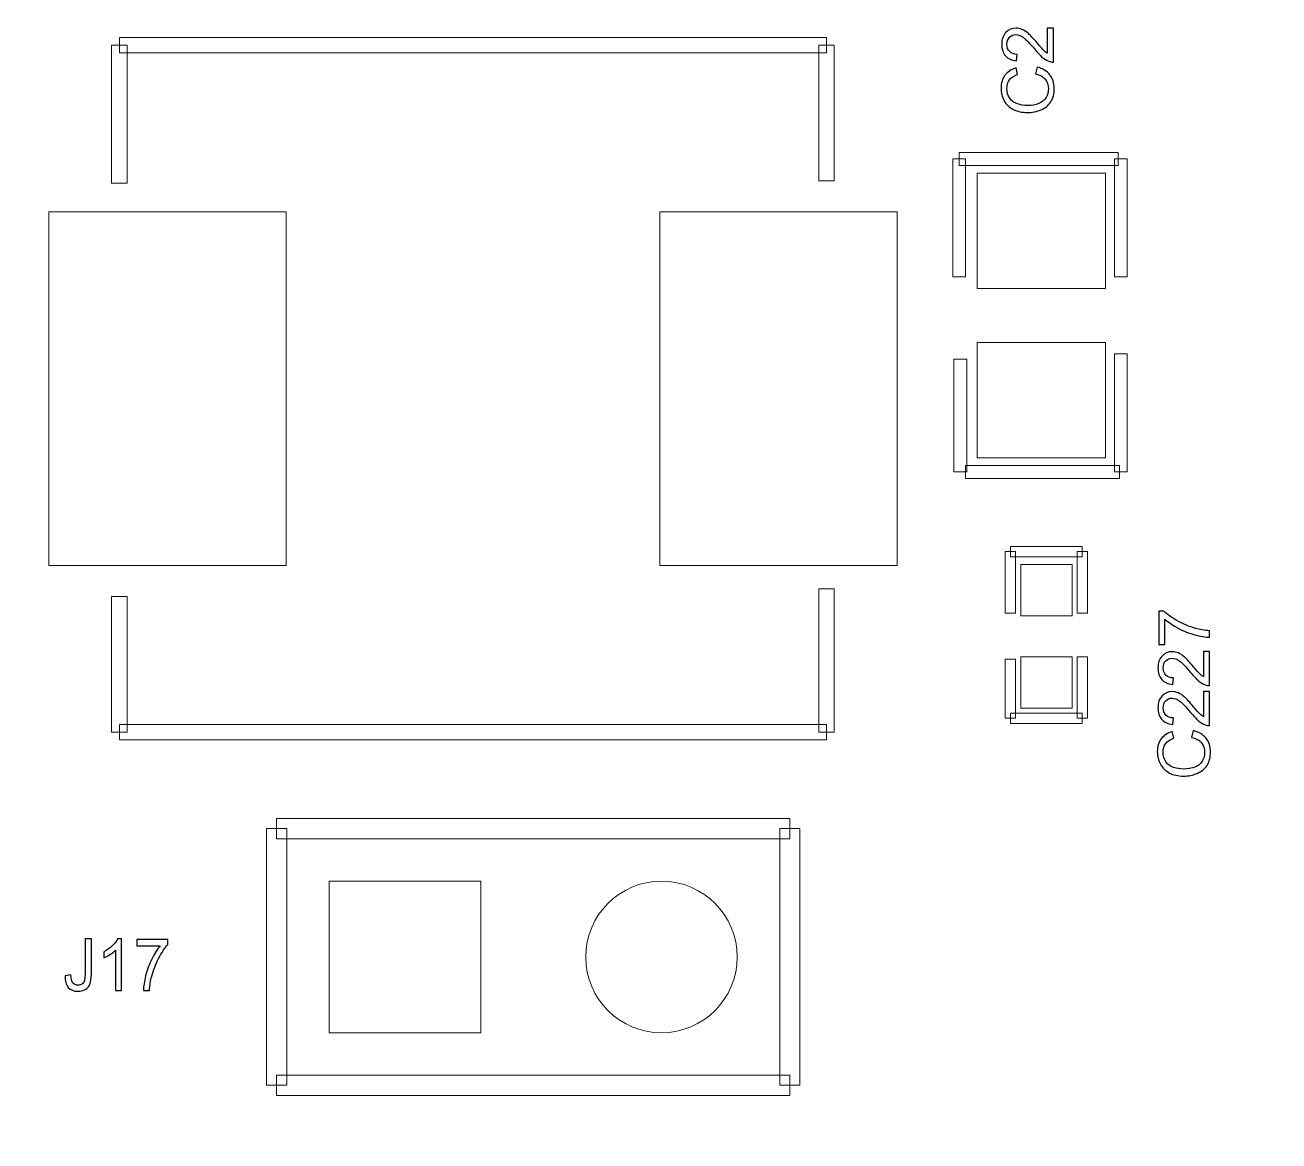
# Model space of a CAD drawing. Header units: millimetres. Extents: x -86 to 67, y -55 to 52.
# Drawn here: x -40.34 to -27.93, y -12.2 to -1.15 of the extents above; entities that cross this region are included whole.
import ezdxf

# ---------------------------------------------------------------- set-up
doc = ezdxf.new("R2010")
doc.units = ezdxf.units.MM
doc.header["$MEASUREMENT"] = 0
for name, color, linetype in [('BG_OUTLINE', 7, 'Continuous'), ('PG_SILKSCREEN_TOP', 7, 'Continuous'), ('PIN_TOP', 7, 'Continuous'), ('RD_SILKSCREEN_TOP', 7, 'Continuous')]:
    doc.layers.add(name, color=color, linetype=linetype)

msp = doc.modelspace()

# ---------------------------------------------------------------- linework, layer by layer
at = {"layer": 'BG_OUTLINE', "color": 3, "lineweight": 9}
msp.add_open_spline([(-60.0926, 34.7331), (-60.0926, 34.7331), (63.7724, 34.7331), (63.7724, 34.7331), (63.7724, 34.7331), (64.585, 34.7336), (65.3646, 34.4113), (65.9396, 33.837), (65.9396, 33.837), (66.5146, 33.2627), (66.8379, 32.4797), (66.8384, 31.667), (66.8384, 31.667), (66.8384, 31.667), (66.8412, -52.28), (66.8412, -52.28), (66.8412, -52.28), (66.8412, -52.28), (66.8384, -52.1933), (66.8384, -52.1933), (66.8384, -52.1933), (66.8389, -53.006), (66.5166, -53.7856), (65.9424, -54.3606), (65.9424, -54.3606), (65.3681, -54.9356), (64.585, -55.2589), (63.7724, -55.2594), (63.7724, -55.2594), (63.7724, -55.2594), (-60.1869, -55.2594), (-60.1869, -55.2594), (-60.1869, -55.2594), (-60.1869, -55.2594), (-60.0853, -55.2518), (-60.0853, -55.2518), (-60.0853, -55.2518), (-60.8979, -55.2523), (-61.6775, -54.9299), (-62.2525, -54.3557), (-62.2525, -54.3557), (-62.8275, -53.7814), (-63.1508, -52.9984), (-63.1513, -52.1857), (-63.1513, -52.1857), (-63.1513, -52.1857), (-63.1587, 31.667), (-63.1587, 31.667), (-63.1587, 31.667), (-63.1592, 32.4797), (-62.8369, 33.2593), (-62.2626, 33.8343), (-62.2626, 33.8343), (-61.6883, 34.4093), (-60.9053, 34.7326), (-60.0926, 34.7331)], degree=3, knots=[0, 0, 0, 0, 0.0714286, 0.0714286, 0.0714286, 0.0714286, 0.1428571, 0.1428571, 0.1428571, 0.1428571, 0.2142857, 0.2142857, 0.2142857, 0.2142857, 0.2857143, 0.2857143, 0.2857143, 0.2857143, 0.3571429, 0.3571429, 0.3571429, 0.3571429, 0.4285714, 0.4285714, 0.4285714, 0.4285714, 0.5, 0.5, 0.5, 0.5, 0.5714286, 0.5714286, 0.5714286, 0.5714286, 0.6428571, 0.6428571, 0.6428571, 0.6428571, 0.7142857, 0.7142857, 0.7142857, 0.7142857, 0.7857143, 0.7857143, 0.7857143, 0.7857143, 0.8571429, 0.8571429, 0.8571429, 0.8571429, 0.9285714, 0.9285714, 0.9285714, 0.9285714, 1, 1, 1, 1], dxfattribs=at)
at = {"layer": 'PG_SILKSCREEN_TOP', "color": 6, "lineweight": 9}
for points in [[(-39.3309, -2.7169), (-39.3309, -2.7169), (-39.4833, -2.7169), (-39.4833, -2.7169), (-39.4833, -2.7169), (-39.4833, -2.7169), (-39.4833, -1.3489), (-39.4833, -1.3489), (-39.4833, -1.3489), (-39.4833, -1.3489), (-39.3309, -1.3489), (-39.3309, -1.3489), (-39.3309, -1.3489), (-39.3309, -1.3489), (-39.3309, -2.7169), (-39.3309, -2.7169)], [(-39.4071, -1.4251), (-39.4071, -1.4251), (-39.4071, -1.2727), (-39.4071, -1.2727), (-39.4071, -1.2727), (-39.4071, -1.2727), (-32.4069, -1.2727), (-32.4069, -1.2727), (-32.4069, -1.2727), (-32.4069, -1.2727), (-32.4069, -1.4251), (-32.4069, -1.4251), (-32.4069, -1.4251), (-32.4069, -1.4251), (-39.4071, -1.4251), (-39.4071, -1.4251)], [(-32.4831, -1.3489), (-32.4831, -1.3489), (-32.3307, -1.3489), (-32.3307, -1.3489), (-32.3307, -1.3489), (-32.3307, -1.3489), (-32.3307, -2.6915), (-32.3307, -2.6915), (-32.3307, -2.6915), (-32.3307, -2.6915), (-32.4831, -2.6915), (-32.4831, -2.6915), (-32.4831, -2.6915), (-32.4831, -2.6915), (-32.4831, -1.3489), (-32.4831, -1.3489)], [(-31.0302, -3.644), (-31.0302, -3.644), (-31.1572, -3.644), (-31.1572, -3.644), (-31.1572, -3.644), (-31.1572, -3.644), (-31.1572, -2.4756), (-31.1572, -2.4756), (-31.1572, -2.4756), (-31.1572, -2.4756), (-31.0302, -2.4756), (-31.0302, -2.4756), (-31.0302, -2.4756), (-31.0302, -2.4756), (-31.0302, -3.644), (-31.0302, -3.644)], [(-31.0937, -2.5391), (-31.0937, -2.5391), (-31.0937, -2.4121), (-31.0937, -2.4121), (-31.0937, -2.4121), (-31.0937, -2.4121), (-29.5189, -2.4121), (-29.5189, -2.4121), (-29.5189, -2.4121), (-29.5189, -2.4121), (-29.5189, -2.5391), (-29.5189, -2.5391), (-29.5189, -2.5391), (-29.5189, -2.5391), (-31.0937, -2.5391), (-31.0937, -2.5391)], [(-29.557, -2.4756), (-29.557, -2.4756), (-29.43, -2.4756), (-29.43, -2.4756), (-29.43, -2.4756), (-29.43, -2.4756), (-29.43, -3.644), (-29.43, -3.644), (-29.43, -3.644), (-29.43, -3.644), (-29.557, -3.644), (-29.557, -3.644), (-29.557, -3.644), (-29.557, -3.644), (-29.557, -2.4756), (-29.557, -2.4756)], [(-31.1445, -4.4568), (-31.1445, -4.4568), (-31.0175, -4.4568), (-31.0175, -4.4568), (-31.0175, -4.4568), (-31.0175, -4.4568), (-31.0175, -5.5744), (-31.0175, -5.5744), (-31.0175, -5.5744), (-31.0175, -5.5744), (-31.1445, -5.5744), (-31.1445, -5.5744), (-31.1445, -5.5744), (-31.1445, -5.5744), (-31.1445, -4.4568), (-31.1445, -4.4568)], [(-29.43, -5.5744), (-29.43, -5.5744), (-29.557, -5.5744), (-29.557, -5.5744), (-29.557, -5.5744), (-29.557, -5.5744), (-29.557, -4.406), (-29.557, -4.406), (-29.557, -4.406), (-29.557, -4.406), (-29.43, -4.406), (-29.43, -4.406), (-29.43, -4.406), (-29.43, -4.406), (-29.43, -5.5744), (-29.43, -5.5744)], [(-31.0302, -5.6379), (-31.0302, -5.6379), (-31.0302, -5.5109), (-31.0302, -5.5109), (-31.0302, -5.5109), (-31.0302, -5.5109), (-29.5062, -5.5109), (-29.5062, -5.5109), (-29.5062, -5.5109), (-29.5062, -5.5109), (-29.5062, -5.6379), (-29.5062, -5.6379), (-29.5062, -5.6379), (-29.5062, -5.6379), (-31.0302, -5.6379), (-31.0302, -5.6379)], [(-29.8745, -6.311), (-29.8745, -6.311), (-29.8745, -6.4126), (-29.8745, -6.4126), (-29.8745, -6.4126), (-29.8745, -6.4126), (-30.5857, -6.4126), (-30.5857, -6.4126), (-30.5857, -6.4126), (-30.5857, -6.4126), (-30.5857, -6.311), (-30.5857, -6.311), (-30.5857, -6.311), (-30.5857, -6.311), (-29.8745, -6.311), (-29.8745, -6.311)], [(-30.6365, -6.3618), (-30.6365, -6.3618), (-30.5349, -6.3618), (-30.5349, -6.3618), (-30.5349, -6.3618), (-30.5349, -6.3618), (-30.5349, -6.9714), (-30.5349, -6.9714), (-30.5349, -6.9714), (-30.5349, -6.9714), (-30.6365, -6.9714), (-30.6365, -6.9714), (-30.6365, -6.9714), (-30.6365, -6.9714), (-30.6365, -6.3618), (-30.6365, -6.3618)], [(-29.9253, -6.3618), (-29.9253, -6.3618), (-29.8237, -6.3618), (-29.8237, -6.3618), (-29.8237, -6.3618), (-29.8237, -6.3618), (-29.8237, -6.9714), (-29.8237, -6.9714), (-29.8237, -6.9714), (-29.8237, -6.9714), (-29.9253, -6.9714), (-29.9253, -6.9714), (-29.9253, -6.9714), (-29.9253, -6.9714), (-29.9253, -6.3618), (-29.9253, -6.3618)], [(-39.3309, -8.149), (-39.3309, -8.149), (-39.4833, -8.149), (-39.4833, -8.149), (-39.4833, -8.149), (-39.4833, -8.149), (-39.4833, -6.8063), (-39.4833, -6.8063), (-39.4833, -6.8063), (-39.4833, -6.8063), (-39.3309, -6.8063), (-39.3309, -6.8063), (-39.3309, -6.8063), (-39.3309, -6.8063), (-39.3309, -8.149), (-39.3309, -8.149)], [(-32.4831, -6.7301), (-32.4831, -6.7301), (-32.3307, -6.7301), (-32.3307, -6.7301), (-32.3307, -6.7301), (-32.3307, -6.7301), (-32.3307, -8.149), (-32.3307, -8.149), (-32.3307, -8.149), (-32.3307, -8.149), (-32.4831, -8.149), (-32.4831, -8.149), (-32.4831, -8.149), (-32.4831, -8.149), (-32.4831, -6.7301), (-32.4831, -6.7301)], [(-30.5349, -8.0128), (-30.5349, -8.0128), (-30.6365, -8.0128), (-30.6365, -8.0128), (-30.6365, -8.0128), (-30.6365, -8.0128), (-30.6365, -7.4286), (-30.6365, -7.4286), (-30.6365, -7.4286), (-30.6365, -7.4286), (-30.5349, -7.4286), (-30.5349, -7.4286), (-30.5349, -7.4286), (-30.5349, -7.4286), (-30.5349, -8.0128), (-30.5349, -8.0128)], [(-29.9253, -7.4032), (-29.9253, -7.4032), (-29.8237, -7.4032), (-29.8237, -7.4032), (-29.8237, -7.4032), (-29.8237, -7.4032), (-29.8237, -8.0128), (-29.8237, -8.0128), (-29.8237, -8.0128), (-29.8237, -8.0128), (-29.9253, -8.0128), (-29.9253, -8.0128), (-29.9253, -8.0128), (-29.9253, -8.0128), (-29.9253, -7.4032), (-29.9253, -7.4032)], [(-29.8745, -7.962), (-29.8745, -7.962), (-29.8745, -8.0636), (-29.8745, -8.0636), (-29.8745, -8.0636), (-29.8745, -8.0636), (-30.5857, -8.0636), (-30.5857, -8.0636), (-30.5857, -8.0636), (-30.5857, -8.0636), (-30.5857, -7.962), (-30.5857, -7.962), (-30.5857, -7.962), (-30.5857, -7.962), (-29.8745, -7.962), (-29.8745, -7.962)], [(-32.4069, -8.0728), (-32.4069, -8.0728), (-32.4069, -8.2252), (-32.4069, -8.2252), (-32.4069, -8.2252), (-32.4069, -8.2252), (-39.4071, -8.2252), (-39.4071, -8.2252), (-39.4071, -8.2252), (-39.4071, -8.2252), (-39.4071, -8.0728), (-39.4071, -8.0728), (-39.4071, -8.0728), (-39.4071, -8.0728), (-32.4069, -8.0728), (-32.4069, -8.0728)], [(-37.8501, -9.205), (-37.8501, -9.205), (-37.8501, -9.0051), (-37.8501, -9.0051), (-37.8501, -9.0051), (-37.8501, -9.0051), (-32.7701, -9.0051), (-32.7701, -9.0051), (-32.7701, -9.0051), (-32.7701, -9.0051), (-32.7701, -9.205), (-32.7701, -9.205), (-32.7701, -9.205), (-32.7701, -9.205), (-37.8501, -9.205), (-37.8501, -9.205)], [(-37.7502, -11.645), (-37.7502, -11.645), (-37.9501, -11.645), (-37.9501, -11.645), (-37.9501, -11.645), (-37.9501, -11.645), (-37.9501, -9.105), (-37.9501, -9.105), (-37.9501, -9.105), (-37.9501, -9.105), (-37.7502, -9.105), (-37.7502, -9.105), (-37.7502, -9.105), (-37.7502, -9.105), (-37.7502, -11.645), (-37.7502, -11.645)], [(-32.8701, -9.105), (-32.8701, -9.105), (-32.6702, -9.105), (-32.6702, -9.105), (-32.6702, -9.105), (-32.6702, -9.105), (-32.6702, -11.645), (-32.6702, -11.645), (-32.6702, -11.645), (-32.6702, -11.645), (-32.8701, -11.645), (-32.8701, -11.645), (-32.8701, -11.645), (-32.8701, -11.645), (-32.8701, -9.105), (-32.8701, -9.105)], [(-32.7701, -11.5451), (-32.7701, -11.5451), (-32.7701, -11.745), (-32.7701, -11.745), (-32.7701, -11.745), (-32.7701, -11.745), (-37.8501, -11.745), (-37.8501, -11.745), (-37.8501, -11.745), (-37.8501, -11.745), (-37.8501, -11.5451), (-37.8501, -11.5451), (-37.8501, -11.5451), (-37.8501, -11.5451), (-32.7701, -11.5451), (-32.7701, -11.5451)]]:
    msp.add_open_spline(points, degree=3, knots=[0, 0, 0, 0, 0.25, 0.25, 0.25, 0.25, 0.5, 0.5, 0.5, 0.5, 0.75, 0.75, 0.75, 0.75, 1, 1, 1, 1], dxfattribs=at)
at = {"layer": 'PIN_TOP', "lineweight": 9}
for points in [[(-29.6459, -3.7583), (-29.6459, -3.7583), (-30.9159, -3.7583), (-30.9159, -3.7583), (-30.9159, -3.7583), (-30.9159, -3.7583), (-30.9159, -2.6153), (-30.9159, -2.6153), (-30.9159, -2.6153), (-30.9159, -2.6153), (-29.6459, -2.6153), (-29.6459, -2.6153), (-29.6459, -2.6153), (-29.6459, -2.6153), (-29.6459, -3.7583), (-29.6459, -3.7583)], [(-40.1066, -6.499), (-40.1066, -6.499), (-40.1066, -2.9989), (-40.1066, -2.9989), (-40.1066, -2.9989), (-40.1066, -2.9989), (-37.7571, -2.9989), (-37.7571, -2.9989), (-37.7571, -2.9989), (-37.7571, -2.9989), (-37.7571, -6.499), (-37.7571, -6.499), (-37.7571, -6.499), (-37.7571, -6.499), (-40.1066, -6.499), (-40.1066, -6.499)], [(-34.0569, -6.499), (-34.0569, -6.499), (-34.0569, -2.9989), (-34.0569, -2.9989), (-34.0569, -2.9989), (-34.0569, -2.9989), (-31.7074, -2.9989), (-31.7074, -2.9989), (-31.7074, -2.9989), (-31.7074, -2.9989), (-31.7074, -6.499), (-31.7074, -6.499), (-31.7074, -6.499), (-31.7074, -6.499), (-34.0569, -6.499), (-34.0569, -6.499)], [(-29.6459, -5.4347), (-29.6459, -5.4347), (-30.9159, -5.4347), (-30.9159, -5.4347), (-30.9159, -5.4347), (-30.9159, -5.4347), (-30.9159, -4.2917), (-30.9159, -4.2917), (-30.9159, -4.2917), (-30.9159, -4.2917), (-29.6459, -4.2917), (-29.6459, -4.2917), (-29.6459, -4.2917), (-29.6459, -4.2917), (-29.6459, -5.4347), (-29.6459, -5.4347)], [(-30.4841, -6.4888), (-30.4841, -6.4888), (-29.9761, -6.4888), (-29.9761, -6.4888), (-29.9761, -6.4888), (-29.9761, -6.4888), (-29.9761, -6.9968), (-29.9761, -6.9968), (-29.9761, -6.9968), (-29.9761, -6.9968), (-30.4841, -6.9968), (-30.4841, -6.9968), (-30.4841, -6.9968), (-30.4841, -6.9968), (-30.4841, -6.4888), (-30.4841, -6.4888)], [(-30.4841, -7.4032), (-30.4841, -7.4032), (-29.9761, -7.4032), (-29.9761, -7.4032), (-29.9761, -7.4032), (-29.9761, -7.4032), (-29.9761, -7.9112), (-29.9761, -7.9112), (-29.9761, -7.9112), (-29.9761, -7.9112), (-30.4841, -7.9112), (-30.4841, -7.9112), (-30.4841, -7.9112), (-30.4841, -7.9112), (-30.4841, -7.4032), (-30.4841, -7.4032)], [(-37.3302, -11.1251), (-37.3302, -11.1251), (-37.3302, -9.625), (-37.3302, -9.625), (-37.3302, -9.625), (-37.3302, -9.625), (-35.8301, -9.625), (-35.8301, -9.625), (-35.8301, -9.625), (-35.8301, -9.625), (-35.8301, -11.1251), (-35.8301, -11.1251), (-35.8301, -11.1251), (-35.8301, -11.1251), (-37.3302, -11.1251), (-37.3302, -11.1251)], [(-33.2901, -10.375), (-33.2901, -9.9608), (-33.6259, -9.625), (-34.0401, -9.625), (-34.0401, -9.625), (-34.4544, -9.625), (-34.7902, -9.9608), (-34.7902, -10.375), (-34.7902, -10.375), (-34.7902, -10.7893), (-34.4544, -11.1251), (-34.0401, -11.1251), (-34.0401, -11.1251), (-33.6259, -11.1251), (-33.2901, -10.7893), (-33.2901, -10.375)]]:
    msp.add_open_spline(points, degree=3, knots=[0, 0, 0, 0, 0.25, 0.25, 0.25, 0.25, 0.5, 0.5, 0.5, 0.5, 0.75, 0.75, 0.75, 0.75, 1, 1, 1, 1], dxfattribs=at)
at = {"layer": 'RD_SILKSCREEN_TOP', "color": 8}
for points, knots in [([(-30.2206, -1.1798), (-30.2206, -1.1798), (-30.1605, -1.1798), (-30.1605, -1.1798), (-30.1605, -1.1798), (-30.1605, -1.1798), (-30.1605, -1.5163), (-30.1605, -1.5163), (-30.1605, -1.5163), (-30.1756, -1.5168), (-30.19, -1.5144), (-30.2039, -1.5091), (-30.2039, -1.5091), (-30.2269, -1.5006), (-30.2494, -1.4868), (-30.2717, -1.468), (-30.2717, -1.468), (-30.2938, -1.449), (-30.3196, -1.4217), (-30.3487, -1.3862), (-30.3487, -1.3862), (-30.3941, -1.3308), (-30.43, -1.2934), (-30.4566, -1.2739), (-30.4566, -1.2739), (-30.483, -1.2545), (-30.5082, -1.2448), (-30.5317, -1.2448), (-30.5317, -1.2448), (-30.5565, -1.2448), (-30.5774, -1.2537), (-30.5945, -1.2713), (-30.5945, -1.2713), (-30.6114, -1.2891), (-30.6199, -1.3122), (-30.6199, -1.3407), (-30.6199, -1.3407), (-30.6199, -1.3708), (-30.6109, -1.3948), (-30.5928, -1.4128), (-30.5928, -1.4128), (-30.5748, -1.431), (-30.5498, -1.4401), (-30.5179, -1.4403), (-30.5179, -1.4403), (-30.5179, -1.4403), (-30.5244, -1.5046), (-30.5244, -1.5046), (-30.5244, -1.5046), (-30.5724, -1.5002), (-30.6089, -1.4836), (-30.634, -1.4549), (-30.634, -1.4549), (-30.6592, -1.4262), (-30.6717, -1.3876), (-30.6717, -1.3392), (-30.6717, -1.3392), (-30.6717, -1.2904), (-30.6581, -1.2518), (-30.6311, -1.2233), (-30.6311, -1.2233), (-30.6039, -1.1947), (-30.5704, -1.1805), (-30.5303, -1.1805), (-30.5303, -1.1805), (-30.5099, -1.1805), (-30.4899, -1.1847), (-30.4702, -1.1931), (-30.4702, -1.1931), (-30.4506, -1.2014), (-30.4298, -1.2153), (-30.4081, -1.2346), (-30.4081, -1.2346), (-30.3863, -1.2539), (-30.3564, -1.286), (-30.3185, -1.3309), (-30.3185, -1.3309), (-30.287, -1.3684), (-30.2656, -1.3925), (-30.2544, -1.4031), (-30.2544, -1.4031), (-30.2432, -1.4138), (-30.232, -1.4226), (-30.2206, -1.4296), (-30.2206, -1.4296), (-30.2206, -1.4296), (-30.2206, -1.1798), (-30.2206, -1.1798)], [0, 0, 0, 0, 0.0454545, 0.0454545, 0.0454545, 0.0454545, 0.0909091, 0.0909091, 0.0909091, 0.0909091, 0.1363636, 0.1363636, 0.1363636, 0.1363636, 0.1818182, 0.1818182, 0.1818182, 0.1818182, 0.2272727, 0.2272727, 0.2272727, 0.2272727, 0.2727273, 0.2727273, 0.2727273, 0.2727273, 0.3181818, 0.3181818, 0.3181818, 0.3181818, 0.3636364, 0.3636364, 0.3636364, 0.3636364, 0.4090909, 0.4090909, 0.4090909, 0.4090909, 0.4545455, 0.4545455, 0.4545455, 0.4545455, 0.5, 0.5, 0.5, 0.5, 0.5454545, 0.5454545, 0.5454545, 0.5454545, 0.5909091, 0.5909091, 0.5909091, 0.5909091, 0.6363636, 0.6363636, 0.6363636, 0.6363636, 0.6818182, 0.6818182, 0.6818182, 0.6818182, 0.7272727, 0.7272727, 0.7272727, 0.7272727, 0.7727273, 0.7727273, 0.7727273, 0.7727273, 0.8181818, 0.8181818, 0.8181818, 0.8181818, 0.8636364, 0.8636364, 0.8636364, 0.8636364, 0.9090909, 0.9090909, 0.9090909, 0.9090909, 0.9545455, 0.9545455, 0.9545455, 0.9545455, 1, 1, 1, 1]), ([(-30.339, -1.6334), (-30.339, -1.6334), (-30.3219, -1.566), (-30.3219, -1.566), (-30.3219, -1.566), (-30.2667, -1.5801), (-30.2245, -1.6056), (-30.1953, -1.6422), (-30.1953, -1.6422), (-30.1663, -1.6789), (-30.1518, -1.7238), (-30.1518, -1.7769), (-30.1518, -1.7769), (-30.1518, -1.8317), (-30.163, -1.8763), (-30.1853, -1.9107), (-30.1853, -1.9107), (-30.2077, -1.9451), (-30.24, -1.9713), (-30.2824, -1.9892), (-30.2824, -1.9892), (-30.3248, -2.0071), (-30.3703, -2.0161), (-30.4189, -2.0161), (-30.4189, -2.0161), (-30.4719, -2.0161), (-30.5181, -2.006), (-30.5576, -1.9857), (-30.5576, -1.9857), (-30.5971, -1.9654), (-30.627, -1.9366), (-30.6476, -1.8992), (-30.6476, -1.8992), (-30.6681, -1.8618), (-30.6783, -1.8207), (-30.6783, -1.7758), (-30.6783, -1.7758), (-30.6783, -1.7248), (-30.6653, -1.682), (-30.6394, -1.6473), (-30.6394, -1.6473), (-30.6134, -1.6126), (-30.577, -1.5884), (-30.53, -1.5748), (-30.53, -1.5748), (-30.53, -1.5748), (-30.5143, -1.641), (-30.5143, -1.641), (-30.5143, -1.641), (-30.5514, -1.6529), (-30.5783, -1.6699), (-30.5953, -1.6925), (-30.5953, -1.6925), (-30.6122, -1.7149), (-30.6206, -1.7431), (-30.6206, -1.7772), (-30.6206, -1.7772), (-30.6206, -1.8163), (-30.6113, -1.8489), (-30.5926, -1.8752), (-30.5926, -1.8752), (-30.5737, -1.9016), (-30.5486, -1.92), (-30.5169, -1.9306), (-30.5169, -1.9306), (-30.4854, -1.9413), (-30.4528, -1.9466), (-30.4193, -1.9466), (-30.4193, -1.9466), (-30.3759, -1.9466), (-30.3382, -1.9403), (-30.3058, -1.9278), (-30.3058, -1.9278), (-30.2736, -1.9151), (-30.2494, -1.8955), (-30.2334, -1.8688), (-30.2334, -1.8688), (-30.2174, -1.8422), (-30.2095, -1.8134), (-30.2095, -1.7823), (-30.2095, -1.7823), (-30.2095, -1.7446), (-30.2204, -1.7127), (-30.2421, -1.6865), (-30.2421, -1.6865), (-30.2639, -1.6603), (-30.2962, -1.6427), (-30.339, -1.6334)], [0, 0, 0, 0, 0.0454545, 0.0454545, 0.0454545, 0.0454545, 0.0909091, 0.0909091, 0.0909091, 0.0909091, 0.1363636, 0.1363636, 0.1363636, 0.1363636, 0.1818182, 0.1818182, 0.1818182, 0.1818182, 0.2272727, 0.2272727, 0.2272727, 0.2272727, 0.2727273, 0.2727273, 0.2727273, 0.2727273, 0.3181818, 0.3181818, 0.3181818, 0.3181818, 0.3636364, 0.3636364, 0.3636364, 0.3636364, 0.4090909, 0.4090909, 0.4090909, 0.4090909, 0.4545455, 0.4545455, 0.4545455, 0.4545455, 0.5, 0.5, 0.5, 0.5, 0.5454545, 0.5454545, 0.5454545, 0.5454545, 0.5909091, 0.5909091, 0.5909091, 0.5909091, 0.6363636, 0.6363636, 0.6363636, 0.6363636, 0.6818182, 0.6818182, 0.6818182, 0.6818182, 0.7272727, 0.7272727, 0.7272727, 0.7272727, 0.7727273, 0.7727273, 0.7727273, 0.7727273, 0.8181818, 0.8181818, 0.8181818, 0.8181818, 0.8636364, 0.8636364, 0.8636364, 0.8636364, 0.9090909, 0.9090909, 0.9090909, 0.9090909, 0.9545455, 0.9545455, 0.9545455, 0.9545455, 1, 1, 1, 1]), ([(-29.0563, -7.2816), (-29.0563, -7.2816), (-29.1164, -7.2816), (-29.1164, -7.2816), (-29.1164, -7.2816), (-29.1164, -7.2816), (-29.1164, -6.9521), (-29.1164, -6.9521), (-29.1164, -6.9521), (-29.1164, -6.9521), (-29.0678, -6.9521), (-29.0678, -6.9521), (-29.0678, -6.9521), (-29.0333, -6.9845), (-28.9874, -7.0166), (-28.9303, -7.0485), (-28.9303, -7.0485), (-28.8731, -7.0802), (-28.8142, -7.1049), (-28.7539, -7.1222), (-28.7539, -7.1222), (-28.7112, -7.1348), (-28.6646, -7.1427), (-28.6139, -7.1462), (-28.6139, -7.1462), (-28.6139, -7.1462), (-28.6139, -7.2104), (-28.6139, -7.2104), (-28.6139, -7.2104), (-28.654, -7.2097), (-28.7023, -7.2019), (-28.7591, -7.1868), (-28.7591, -7.1868), (-28.8158, -7.1718), (-28.8705, -7.1502), (-28.9232, -7.1221), (-28.9232, -7.1221), (-28.9758, -7.0939), (-29.0202, -7.064), (-29.0563, -7.0322), (-29.0563, -7.0322), (-29.0563, -7.0322), (-29.0563, -7.2816), (-29.0563, -7.2816)], [0, 0, 0, 0, 0.0909091, 0.0909091, 0.0909091, 0.0909091, 0.1818182, 0.1818182, 0.1818182, 0.1818182, 0.2727273, 0.2727273, 0.2727273, 0.2727273, 0.3636364, 0.3636364, 0.3636364, 0.3636364, 0.4545455, 0.4545455, 0.4545455, 0.4545455, 0.5454545, 0.5454545, 0.5454545, 0.5454545, 0.6363636, 0.6363636, 0.6363636, 0.6363636, 0.7272727, 0.7272727, 0.7272727, 0.7272727, 0.8181818, 0.8181818, 0.8181818, 0.8181818, 0.9090909, 0.9090909, 0.9090909, 0.9090909, 1, 1, 1, 1]), ([(-28.674, -7.3527), (-28.674, -7.3527), (-28.6139, -7.3527), (-28.6139, -7.3527), (-28.6139, -7.3527), (-28.6139, -7.3527), (-28.6139, -7.6892), (-28.6139, -7.6892), (-28.6139, -7.6892), (-28.629, -7.6897), (-28.6434, -7.6873), (-28.6573, -7.682), (-28.6573, -7.682), (-28.6803, -7.6735), (-28.7028, -7.6597), (-28.7251, -7.6409), (-28.7251, -7.6409), (-28.7472, -7.6219), (-28.773, -7.5946), (-28.8021, -7.5591), (-28.8021, -7.5591), (-28.8475, -7.5037), (-28.8834, -7.4663), (-28.91, -7.4468), (-28.91, -7.4468), (-28.9364, -7.4274), (-28.9616, -7.4177), (-28.9851, -7.4177), (-28.9851, -7.4177), (-29.0099, -7.4177), (-29.0308, -7.4266), (-29.0479, -7.4442), (-29.0479, -7.4442), (-29.0648, -7.462), (-29.0733, -7.4851), (-29.0733, -7.5136), (-29.0733, -7.5136), (-29.0733, -7.5437), (-29.0643, -7.5677), (-29.0462, -7.5857), (-29.0462, -7.5857), (-29.0282, -7.6039), (-29.0032, -7.613), (-28.9713, -7.6132), (-28.9713, -7.6132), (-28.9713, -7.6132), (-28.9778, -7.6775), (-28.9778, -7.6775), (-28.9778, -7.6775), (-29.0258, -7.6731), (-29.0623, -7.6565), (-29.0874, -7.6278), (-29.0874, -7.6278), (-29.1126, -7.5991), (-29.1251, -7.5605), (-29.1251, -7.5121), (-29.1251, -7.5121), (-29.1251, -7.4633), (-29.1115, -7.4247), (-29.0845, -7.3962), (-29.0845, -7.3962), (-29.0573, -7.3676), (-29.0238, -7.3534), (-28.9837, -7.3534), (-28.9837, -7.3534), (-28.9633, -7.3534), (-28.9433, -7.3576), (-28.9236, -7.366), (-28.9236, -7.366), (-28.904, -7.3743), (-28.8832, -7.3882), (-28.8615, -7.4075), (-28.8615, -7.4075), (-28.8397, -7.4268), (-28.8098, -7.4589), (-28.7719, -7.5038), (-28.7719, -7.5038), (-28.7404, -7.5413), (-28.719, -7.5654), (-28.7078, -7.576), (-28.7078, -7.576), (-28.6966, -7.5867), (-28.6854, -7.5955), (-28.674, -7.6025), (-28.674, -7.6025), (-28.674, -7.6025), (-28.674, -7.3527), (-28.674, -7.3527)], [0, 0, 0, 0, 0.0454545, 0.0454545, 0.0454545, 0.0454545, 0.0909091, 0.0909091, 0.0909091, 0.0909091, 0.1363636, 0.1363636, 0.1363636, 0.1363636, 0.1818182, 0.1818182, 0.1818182, 0.1818182, 0.2272727, 0.2272727, 0.2272727, 0.2272727, 0.2727273, 0.2727273, 0.2727273, 0.2727273, 0.3181818, 0.3181818, 0.3181818, 0.3181818, 0.3636364, 0.3636364, 0.3636364, 0.3636364, 0.4090909, 0.4090909, 0.4090909, 0.4090909, 0.4545455, 0.4545455, 0.4545455, 0.4545455, 0.5, 0.5, 0.5, 0.5, 0.5454545, 0.5454545, 0.5454545, 0.5454545, 0.5909091, 0.5909091, 0.5909091, 0.5909091, 0.6363636, 0.6363636, 0.6363636, 0.6363636, 0.6818182, 0.6818182, 0.6818182, 0.6818182, 0.7272727, 0.7272727, 0.7272727, 0.7272727, 0.7727273, 0.7727273, 0.7727273, 0.7727273, 0.8181818, 0.8181818, 0.8181818, 0.8181818, 0.8636364, 0.8636364, 0.8636364, 0.8636364, 0.9090909, 0.9090909, 0.9090909, 0.9090909, 0.9545455, 0.9545455, 0.9545455, 0.9545455, 1, 1, 1, 1]), ([(-28.674, -7.7482), (-28.674, -7.7482), (-28.6139, -7.7482), (-28.6139, -7.7482), (-28.6139, -7.7482), (-28.6139, -7.7482), (-28.6139, -8.0847), (-28.6139, -8.0847), (-28.6139, -8.0847), (-28.629, -8.0852), (-28.6434, -8.0828), (-28.6573, -8.0775), (-28.6573, -8.0775), (-28.6803, -8.069), (-28.7028, -8.0552), (-28.7251, -8.0364), (-28.7251, -8.0364), (-28.7472, -8.0174), (-28.773, -7.9901), (-28.8021, -7.9546), (-28.8021, -7.9546), (-28.8475, -7.8992), (-28.8834, -7.8618), (-28.91, -7.8423), (-28.91, -7.8423), (-28.9364, -7.8229), (-28.9616, -7.8132), (-28.9851, -7.8132), (-28.9851, -7.8132), (-29.0099, -7.8132), (-29.0308, -7.8221), (-29.0479, -7.8397), (-29.0479, -7.8397), (-29.0648, -7.8575), (-29.0733, -7.8806), (-29.0733, -7.9091), (-29.0733, -7.9091), (-29.0733, -7.9392), (-29.0643, -7.9632), (-29.0462, -7.9812), (-29.0462, -7.9812), (-29.0282, -7.9994), (-29.0032, -8.0085), (-28.9713, -8.0087), (-28.9713, -8.0087), (-28.9713, -8.0087), (-28.9778, -8.073), (-28.9778, -8.073), (-28.9778, -8.073), (-29.0258, -8.0686), (-29.0623, -8.052), (-29.0874, -8.0233), (-29.0874, -8.0233), (-29.1126, -7.9946), (-29.1251, -7.956), (-29.1251, -7.9076), (-29.1251, -7.9076), (-29.1251, -7.8588), (-29.1115, -7.8202), (-29.0845, -7.7917), (-29.0845, -7.7917), (-29.0573, -7.7631), (-29.0238, -7.7489), (-28.9837, -7.7489), (-28.9837, -7.7489), (-28.9633, -7.7489), (-28.9433, -7.7531), (-28.9236, -7.7615), (-28.9236, -7.7615), (-28.904, -7.7698), (-28.8832, -7.7837), (-28.8615, -7.803), (-28.8615, -7.803), (-28.8397, -7.8223), (-28.8098, -7.8544), (-28.7719, -7.8993), (-28.7719, -7.8993), (-28.7404, -7.9368), (-28.719, -7.9609), (-28.7078, -7.9715), (-28.7078, -7.9715), (-28.6966, -7.9822), (-28.6854, -7.991), (-28.674, -7.998), (-28.674, -7.998), (-28.674, -7.998), (-28.674, -7.7482), (-28.674, -7.7482)], [0, 0, 0, 0, 0.0454545, 0.0454545, 0.0454545, 0.0454545, 0.0909091, 0.0909091, 0.0909091, 0.0909091, 0.1363636, 0.1363636, 0.1363636, 0.1363636, 0.1818182, 0.1818182, 0.1818182, 0.1818182, 0.2272727, 0.2272727, 0.2272727, 0.2272727, 0.2727273, 0.2727273, 0.2727273, 0.2727273, 0.3181818, 0.3181818, 0.3181818, 0.3181818, 0.3636364, 0.3636364, 0.3636364, 0.3636364, 0.4090909, 0.4090909, 0.4090909, 0.4090909, 0.4545455, 0.4545455, 0.4545455, 0.4545455, 0.5, 0.5, 0.5, 0.5, 0.5454545, 0.5454545, 0.5454545, 0.5454545, 0.5909091, 0.5909091, 0.5909091, 0.5909091, 0.6363636, 0.6363636, 0.6363636, 0.6363636, 0.6818182, 0.6818182, 0.6818182, 0.6818182, 0.7272727, 0.7272727, 0.7272727, 0.7272727, 0.7727273, 0.7727273, 0.7727273, 0.7727273, 0.8181818, 0.8181818, 0.8181818, 0.8181818, 0.8636364, 0.8636364, 0.8636364, 0.8636364, 0.9090909, 0.9090909, 0.9090909, 0.9090909, 0.9545455, 0.9545455, 0.9545455, 0.9545455, 1, 1, 1, 1]), ([(-28.7924, -8.2018), (-28.7924, -8.2018), (-28.7753, -8.1344), (-28.7753, -8.1344), (-28.7753, -8.1344), (-28.7201, -8.1485), (-28.6779, -8.174), (-28.6487, -8.2106), (-28.6487, -8.2106), (-28.6197, -8.2473), (-28.6052, -8.2922), (-28.6052, -8.3453), (-28.6052, -8.3453), (-28.6052, -8.4001), (-28.6164, -8.4447), (-28.6387, -8.4791), (-28.6387, -8.4791), (-28.6611, -8.5135), (-28.6934, -8.5397), (-28.7358, -8.5576), (-28.7358, -8.5576), (-28.7782, -8.5755), (-28.8237, -8.5845), (-28.8723, -8.5845), (-28.8723, -8.5845), (-28.9253, -8.5845), (-28.9715, -8.5744), (-29.011, -8.5541), (-29.011, -8.5541), (-29.0505, -8.5338), (-29.0804, -8.505), (-29.101, -8.4676), (-29.101, -8.4676), (-29.1215, -8.4302), (-29.1317, -8.3891), (-29.1317, -8.3442), (-29.1317, -8.3442), (-29.1317, -8.2932), (-29.1187, -8.2504), (-29.0928, -8.2157), (-29.0928, -8.2157), (-29.0668, -8.181), (-29.0304, -8.1568), (-28.9834, -8.1432), (-28.9834, -8.1432), (-28.9834, -8.1432), (-28.9677, -8.2094), (-28.9677, -8.2094), (-28.9677, -8.2094), (-29.0048, -8.2213), (-29.0317, -8.2383), (-29.0487, -8.2609), (-29.0487, -8.2609), (-29.0656, -8.2833), (-29.074, -8.3115), (-29.074, -8.3456), (-29.074, -8.3456), (-29.074, -8.3847), (-29.0647, -8.4173), (-29.046, -8.4436), (-29.046, -8.4436), (-29.0271, -8.47), (-29.002, -8.4884), (-28.9703, -8.499), (-28.9703, -8.499), (-28.9388, -8.5097), (-28.9062, -8.515), (-28.8727, -8.515), (-28.8727, -8.515), (-28.8293, -8.515), (-28.7916, -8.5087), (-28.7592, -8.4962), (-28.7592, -8.4962), (-28.727, -8.4835), (-28.7028, -8.4639), (-28.6868, -8.4372), (-28.6868, -8.4372), (-28.6708, -8.4106), (-28.6629, -8.3818), (-28.6629, -8.3507), (-28.6629, -8.3507), (-28.6629, -8.313), (-28.6738, -8.2811), (-28.6955, -8.2549), (-28.6955, -8.2549), (-28.7173, -8.2287), (-28.7496, -8.2111), (-28.7924, -8.2018)], [0, 0, 0, 0, 0.0454545, 0.0454545, 0.0454545, 0.0454545, 0.0909091, 0.0909091, 0.0909091, 0.0909091, 0.1363636, 0.1363636, 0.1363636, 0.1363636, 0.1818182, 0.1818182, 0.1818182, 0.1818182, 0.2272727, 0.2272727, 0.2272727, 0.2272727, 0.2727273, 0.2727273, 0.2727273, 0.2727273, 0.3181818, 0.3181818, 0.3181818, 0.3181818, 0.3636364, 0.3636364, 0.3636364, 0.3636364, 0.4090909, 0.4090909, 0.4090909, 0.4090909, 0.4545455, 0.4545455, 0.4545455, 0.4545455, 0.5, 0.5, 0.5, 0.5, 0.5454545, 0.5454545, 0.5454545, 0.5454545, 0.5909091, 0.5909091, 0.5909091, 0.5909091, 0.6363636, 0.6363636, 0.6363636, 0.6363636, 0.6818182, 0.6818182, 0.6818182, 0.6818182, 0.7272727, 0.7272727, 0.7272727, 0.7272727, 0.7727273, 0.7727273, 0.7727273, 0.7727273, 0.8181818, 0.8181818, 0.8181818, 0.8181818, 0.8636364, 0.8636364, 0.8636364, 0.8636364, 0.9090909, 0.9090909, 0.9090909, 0.9090909, 0.9545455, 0.9545455, 0.9545455, 0.9545455, 1, 1, 1, 1]), ([(-39.9444, -10.5615), (-39.9444, -10.5615), (-39.8879, -10.5532), (-39.8879, -10.5532), (-39.8879, -10.5532), (-39.8864, -10.5921), (-39.8796, -10.6188), (-39.8677, -10.6331), (-39.8677, -10.6331), (-39.8555, -10.6474), (-39.8389, -10.6546), (-39.8177, -10.6546), (-39.8177, -10.6546), (-39.8019, -10.6546), (-39.7884, -10.6508), (-39.777, -10.6429), (-39.777, -10.6429), (-39.7656, -10.6352), (-39.7578, -10.6247), (-39.7535, -10.6114), (-39.7535, -10.6114), (-39.7492, -10.598), (-39.747, -10.5768), (-39.747, -10.5476), (-39.747, -10.5476), (-39.747, -10.5476), (-39.747, -10.1969), (-39.747, -10.1969), (-39.747, -10.1969), (-39.747, -10.1969), (-39.6845, -10.1969), (-39.6845, -10.1969), (-39.6845, -10.1969), (-39.6845, -10.1969), (-39.6845, -10.5438), (-39.6845, -10.5438), (-39.6845, -10.5438), (-39.6845, -10.5864), (-39.6892, -10.6195), (-39.6988, -10.6428), (-39.6988, -10.6428), (-39.7084, -10.6662), (-39.7236, -10.684), (-39.7443, -10.6963), (-39.7443, -10.6963), (-39.7651, -10.7085), (-39.7894, -10.7147), (-39.8173, -10.7147), (-39.8173, -10.7147), (-39.8588, -10.7147), (-39.8905, -10.7019), (-39.9127, -10.6761), (-39.9127, -10.6761), (-39.9347, -10.6504), (-39.9452, -10.6122), (-39.9444, -10.5615)], [0, 0, 0, 0, 0.0714286, 0.0714286, 0.0714286, 0.0714286, 0.1428571, 0.1428571, 0.1428571, 0.1428571, 0.2142857, 0.2142857, 0.2142857, 0.2142857, 0.2857143, 0.2857143, 0.2857143, 0.2857143, 0.3571429, 0.3571429, 0.3571429, 0.3571429, 0.4285714, 0.4285714, 0.4285714, 0.4285714, 0.5, 0.5, 0.5, 0.5, 0.5714286, 0.5714286, 0.5714286, 0.5714286, 0.6428571, 0.6428571, 0.6428571, 0.6428571, 0.7142857, 0.7142857, 0.7142857, 0.7142857, 0.7857143, 0.7857143, 0.7857143, 0.7857143, 0.8571429, 0.8571429, 0.8571429, 0.8571429, 0.9285714, 0.9285714, 0.9285714, 0.9285714, 1, 1, 1, 1]), ([(-39.3872, -10.706), (-39.3872, -10.706), (-39.4452, -10.706), (-39.4452, -10.706), (-39.4452, -10.706), (-39.4452, -10.706), (-39.4452, -10.3077), (-39.4452, -10.3077), (-39.4452, -10.3077), (-39.4592, -10.3221), (-39.4775, -10.3364), (-39.5001, -10.3508), (-39.5001, -10.3508), (-39.5229, -10.3651), (-39.5433, -10.3759), (-39.5613, -10.383), (-39.5613, -10.383), (-39.5613, -10.383), (-39.5613, -10.3227), (-39.5613, -10.3227), (-39.5613, -10.3227), (-39.5288, -10.3062), (-39.5004, -10.2863), (-39.4762, -10.2629), (-39.4762, -10.2629), (-39.4519, -10.2395), (-39.4347, -10.2168), (-39.4246, -10.1948), (-39.4246, -10.1948), (-39.4246, -10.1948), (-39.3872, -10.1948), (-39.3872, -10.1948), (-39.3872, -10.1948), (-39.3872, -10.1948), (-39.3872, -10.706), (-39.3872, -10.706)], [0, 0, 0, 0, 0.1111111, 0.1111111, 0.1111111, 0.1111111, 0.2222222, 0.2222222, 0.2222222, 0.2222222, 0.3333333, 0.3333333, 0.3333333, 0.3333333, 0.4444444, 0.4444444, 0.4444444, 0.4444444, 0.5555556, 0.5555556, 0.5555556, 0.5555556, 0.6666667, 0.6666667, 0.6666667, 0.6666667, 0.7777778, 0.7777778, 0.7777778, 0.7777778, 0.8888889, 0.8888889, 0.8888889, 0.8888889, 1, 1, 1, 1]), ([(-39.2347, -10.2636), (-39.2347, -10.2636), (-39.2347, -10.2035), (-39.2347, -10.2035), (-39.2347, -10.2035), (-39.2347, -10.2035), (-38.9287, -10.2035), (-38.9287, -10.2035), (-38.9287, -10.2035), (-38.9287, -10.2035), (-38.9287, -10.2521), (-38.9287, -10.2521), (-38.9287, -10.2521), (-38.9588, -10.2866), (-38.9886, -10.3325), (-39.0183, -10.3896), (-39.0183, -10.3896), (-39.0477, -10.4468), (-39.0706, -10.5057), (-39.0867, -10.566), (-39.0867, -10.566), (-39.0984, -10.6087), (-39.1057, -10.6553), (-39.109, -10.706), (-39.109, -10.706), (-39.109, -10.706), (-39.1686, -10.706), (-39.1686, -10.706), (-39.1686, -10.706), (-39.1679, -10.6659), (-39.1607, -10.6176), (-39.1467, -10.5608), (-39.1467, -10.5608), (-39.1328, -10.5041), (-39.1127, -10.4494), (-39.0866, -10.3967), (-39.0866, -10.3967), (-39.0604, -10.3441), (-39.0327, -10.2997), (-39.0031, -10.2636), (-39.0031, -10.2636), (-39.0031, -10.2636), (-39.2347, -10.2636), (-39.2347, -10.2636)], [0, 0, 0, 0, 0.0909091, 0.0909091, 0.0909091, 0.0909091, 0.1818182, 0.1818182, 0.1818182, 0.1818182, 0.2727273, 0.2727273, 0.2727273, 0.2727273, 0.3636364, 0.3636364, 0.3636364, 0.3636364, 0.4545455, 0.4545455, 0.4545455, 0.4545455, 0.5454545, 0.5454545, 0.5454545, 0.5454545, 0.6363636, 0.6363636, 0.6363636, 0.6363636, 0.7272727, 0.7272727, 0.7272727, 0.7272727, 0.8181818, 0.8181818, 0.8181818, 0.8181818, 0.9090909, 0.9090909, 0.9090909, 0.9090909, 1, 1, 1, 1])]:
    msp.add_open_spline(points, degree=3, knots=knots, dxfattribs=at)

doc.saveas('drawing.dxf')
